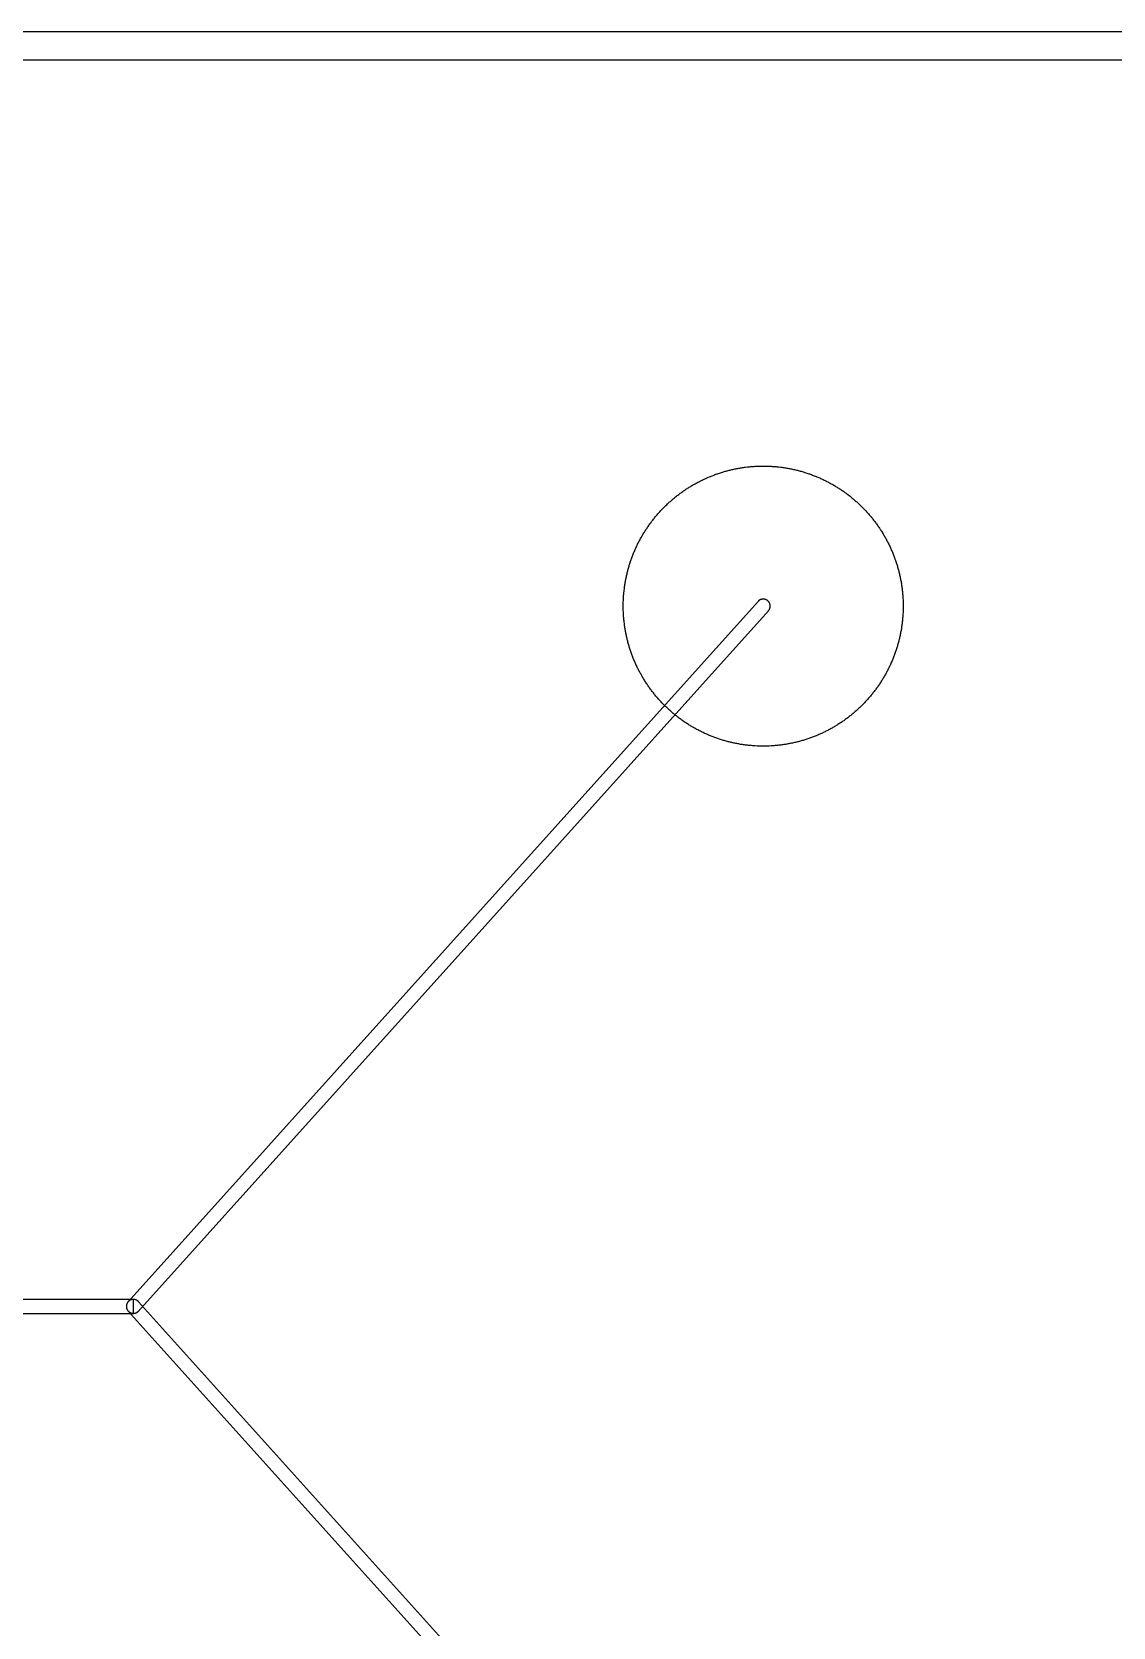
# Model space of a CAD drawing. Extents: x -44500 to 44500, y -47000 to 47000.
# Drawn here: x 4775 to 12500, y 32710 to 44100 of the extents above; entities that cross this region are included whole.
import ezdxf

# ---------------------------------------------------------------- set-up
doc = ezdxf.new("R2010")
doc.units = 0
doc.layers.add('Metal1', color=160, linetype='CONTINUOUS')
doc.layers.add('Poly', color=20, linetype='CONTINUOUS')

msp = doc.modelspace()

# ---------------------------------------------------------------- linework, layer by layer
at = {"layer": 'Metal1'}
for points in [[(13064.99, 44100), (-3041.42, 44100)], [(-2958.58, 43900), (12935.01, 43900)]]:
    msp.add_lwpolyline(points, dxfattribs=at)
at = {"layer": 'Poly'}
for points in [[(10999.9, 39985.9), (10999.6, 39971.8), (10999.1, 39957.7), (10998.4, 39943.65), (10997.95, 39936.6), (10997.5, 39929.6), (10997, 39922.6), (10996.4, 39915.55), (10995.8, 39908.55), (10995.1, 39901.5), (10994.4, 39894.5), (10993.65, 39887.5), (10991.95, 39873.5), (10991.05, 39866.55), (10990.05, 39859.55), (10989.05, 39852.6), (10988, 39845.65), (10986.9, 39838.7), (10985.7, 39831.7), (10984.5, 39824.8), (10983.25, 39817.85), (10981.95, 39810.95), (10980.6, 39804), (10979.2, 39797.15), (10977.75, 39790.25), (10976.25, 39783.4), (10974.7, 39776.5), (10973.1, 39769.65), (10971.45, 39762.8), (10969.75, 39755.95), (10968, 39749.1), (10966.2, 39742.3), (10964.35, 39735.5), (10962.5, 39728.75), (10960.55, 39721.95), (10958.55, 39715.15), (10956.55, 39708.45), (10954.45, 39701.7), (10952.35, 39695), (10947.95, 39681.6), (10945.65, 39674.9), (10943.35, 39668.25), (10941, 39661.65), (10938.6, 39655), (10936.15, 39648.4), (10933.65, 39641.85), (10931.1, 39635.25), (10928.5, 39628.7), (10925.9, 39622.25), (10923.2, 39615.7), (10920.45, 39609.15), (10917.7, 39602.75), (10914.85, 39596.25), (10912, 39589.85), (10909.1, 39583.45), (10906.15, 39577.05), (10903.15, 39570.7), (10900.1, 39564.35), (10897, 39558), (10893.85, 39551.65), (10890.65, 39545.35), (10887.45, 39539.1), (10884.2, 39532.9), (10880.9, 39526.7), (10877.5, 39520.45), (10874.15, 39514.35), (10870.7, 39508.2), (10867.2, 39502.05), (10863.65, 39495.95), (10860.1, 39489.9), (10856.45, 39483.8), (10852.85, 39477.85), (10849.15, 39471.85), (10845.35, 39465.8), (10841.6, 39459.9), (10837.75, 39453.95), (10833.9, 39448.1), (10830, 39442.25), (10826.05, 39436.45), (10822.05, 39430.6), (10818, 39424.8), (10813.95, 39419.1), (10809.85, 39413.4), (10805.7, 39407.7), (10801.5, 39402.05), (10797.25, 39396.4), (10793, 39390.8), (10788.7, 39385.25), (10784.35, 39379.7), (10779.95, 39374.2), (10775.5, 39368.7), (10771.05, 39363.25), (10766.55, 39357.85), (10762, 39352.45), (10757.4, 39347.05), (10752.8, 39341.8), (10748.15, 39336.5), (10743.45, 39331.25), (10738.7, 39326), (10733.95, 39320.8), (10729.2, 39315.7), (10724.3, 39310.55), (10719.45, 39305.5), (10714.55, 39300.45), (10709.6, 39295.4), (10704.6, 39290.4), (10699.55, 39285.45), (10694.5, 39280.55), (10689.45, 39275.7), (10684.3, 39270.8), (10679.2, 39266.05), (10674, 39261.3), (10668.75, 39256.55), (10663.5, 39251.85), (10658.2, 39247.2), (10652.95, 39242.6), (10647.55, 39238), (10642.15, 39233.45), (10636.75, 39228.95), (10631.3, 39224.5), (10625.8, 39220.05), (10620.3, 39215.65), (10614.75, 39211.3), (10609.2, 39207), (10603.6, 39202.75), (10597.95, 39198.5), (10592.3, 39194.3), (10586.6, 39190.15), (10580.9, 39186.05), (10575.2, 39182), (10569.4, 39177.95), (10563.55, 39173.95), (10557.75, 39170), (10551.9, 39166.1), (10546.05, 39162.25), (10540.1, 39158.4), (10534.2, 39154.65), (10528.15, 39150.85), (10522.15, 39147.15), (10516.2, 39143.55), (10510.1, 39139.9), (10504.05, 39136.35), (10497.95, 39132.8), (10491.8, 39129.3), (10485.65, 39125.85), (10479.55, 39122.5), (10473.3, 39119.1), (10467.1, 39115.8), (10460.9, 39112.55), (10454.65, 39109.35), (10448.35, 39106.15), (10442, 39103), (10435.65, 39099.9), (10429.3, 39096.85), (10422.95, 39093.85), (10416.55, 39090.9), (10410.15, 39088), (10403.75, 39085.15), (10397.25, 39082.3), (10390.85, 39079.55), (10384.3, 39076.8), (10377.75, 39074.1), (10371.3, 39071.5), (10364.75, 39068.9), (10358.15, 39066.35), (10351.6, 39063.85), (10345, 39061.4), (10338.35, 39059), (10331.75, 39056.65), (10325.1, 39054.35), (10318.4, 39052.05), (10305, 39047.65), (10298.3, 39045.55), (10291.55, 39043.45), (10284.85, 39041.45), (10278.05, 39039.45), (10271.25, 39037.5), (10264.5, 39035.65), (10257.7, 39033.8), (10250.9, 39032), (10244.05, 39030.25), (10237.2, 39028.55), (10230.35, 39026.9), (10223.5, 39025.3), (10216.6, 39023.75), (10209.75, 39022.25), (10202.85, 39020.8), (10196, 39019.4), (10189.05, 39018.05), (10182.15, 39016.75), (10175.2, 39015.5), (10168.3, 39014.3), (10161.3, 39013.1), (10154.35, 39012), (10147.4, 39010.95), (10140.45, 39009.95), (10133.45, 39008.95), (10126.5, 39008.05), (10112.5, 39006.35), (10105.5, 39005.6), (10098.5, 39004.9), (10091.45, 39004.2), (10084.45, 39003.6), (10077.4, 39003), (10070.4, 39002.5), (10063.4, 39002.05), (10056.35, 39001.6), (10042.3, 39000.9), (10028.2, 39000.4), (10014.1, 39000.1), (10000, 39000), (9985.9, 39000.1), (9971.8, 39000.4), (9957.7, 39000.9), (9943.65, 39001.6), (9936.6, 39002.05), (9929.6, 39002.5), (9922.6, 39003), (9915.55, 39003.6), (9908.55, 39004.2), (9901.5, 39004.9), (9894.5, 39005.6), (9887.5, 39006.35), (9873.5, 39008.05), (9866.55, 39008.95), (9859.55, 39009.95), (9852.6, 39010.95), (9845.65, 39012), (9838.7, 39013.1), (9831.7, 39014.3), (9824.8, 39015.5), (9817.85, 39016.75), (9810.95, 39018.05), (9804, 39019.4), (9797.15, 39020.8), (9790.25, 39022.25), (9783.4, 39023.75), (9776.5, 39025.3), (9769.65, 39026.9), (9762.8, 39028.55), (9755.95, 39030.25), (9749.1, 39032), (9742.3, 39033.8), (9735.5, 39035.65), (9728.75, 39037.5), (9721.95, 39039.45), (9715.15, 39041.45), (9708.45, 39043.45), (9701.7, 39045.55), (9695, 39047.65), (9681.6, 39052.05), (9674.9, 39054.35), (9668.25, 39056.65), (9661.65, 39059), (9655, 39061.4), (9648.4, 39063.85), (9641.85, 39066.35), (9635.25, 39068.9), (9628.7, 39071.5), (9622.25, 39074.1), (9615.7, 39076.8), (9609.15, 39079.55), (9602.75, 39082.3), (9596.25, 39085.15), (9589.85, 39088), (9583.45, 39090.9), (9577.05, 39093.85), (9570.7, 39096.85), (9564.35, 39099.9), (9558, 39103), (9551.65, 39106.15), (9545.35, 39109.35), (9539.1, 39112.55), (9532.9, 39115.8), (9526.7, 39119.1), (9520.45, 39122.5), (9514.35, 39125.85), (9508.2, 39129.3), (9502.05, 39132.8), (9495.95, 39136.35), (9489.9, 39139.9), (9483.8, 39143.55), (9477.85, 39147.15), (9471.85, 39150.85), (9465.8, 39154.65), (9459.9, 39158.4), (9453.95, 39162.25), (9448.1, 39166.1), (9442.25, 39170), (9436.45, 39173.95), (9430.6, 39177.95), (9424.8, 39182), (9419.1, 39186.05), (9413.4, 39190.15), (9407.7, 39194.3), (9402.05, 39198.5), (9396.4, 39202.75), (9390.8, 39207), (9385.25, 39211.3), (9379.7, 39215.65), (9374.2, 39220.05), (9368.7, 39224.5), (9363.25, 39228.95), (9357.85, 39233.45), (9352.45, 39238), (9347.05, 39242.6), (9341.8, 39247.2), (9336.5, 39251.85), (9331.25, 39256.55), (9326, 39261.3), (9320.8, 39266.05), (9315.7, 39270.8), (9310.55, 39275.7), (9305.5, 39280.55), (9300.45, 39285.45), (9295.4, 39290.4), (9290.4, 39295.4), (9285.45, 39300.45), (9280.55, 39305.5), (9275.7, 39310.55), (9270.8, 39315.7), (9266.05, 39320.8), (9261.3, 39326), (9256.55, 39331.25), (9251.85, 39336.5), (9247.2, 39341.8), (9242.6, 39347.05), (9238, 39352.45), (9233.45, 39357.85), (9228.95, 39363.25), (9224.5, 39368.7), (9220.05, 39374.2), (9215.65, 39379.7), (9211.3, 39385.25), (9207, 39390.8), (9202.75, 39396.4), (9198.5, 39402.05), (9194.3, 39407.7), (9190.15, 39413.4), (9186.05, 39419.1), (9182, 39424.8), (9177.95, 39430.6), (9173.95, 39436.45), (9170, 39442.25), (9166.1, 39448.1), (9162.25, 39453.95), (9158.4, 39459.9), (9154.65, 39465.8), (9150.85, 39471.85), (9147.15, 39477.85), (9143.55, 39483.8), (9139.9, 39489.9), (9136.35, 39495.95), (9132.8, 39502.05), (9129.3, 39508.2), (9125.85, 39514.35), (9122.5, 39520.45), (9119.1, 39526.7), (9115.8, 39532.9), (9112.55, 39539.1), (9109.35, 39545.35), (9106.15, 39551.65), (9103, 39558), (9099.9, 39564.35), (9096.85, 39570.7), (9093.85, 39577.05), (9090.9, 39583.45), (9088, 39589.85), (9085.15, 39596.25), (9082.3, 39602.75), (9079.55, 39609.15), (9076.8, 39615.7), (9074.1, 39622.25), (9071.5, 39628.7), (9068.9, 39635.25), (9066.35, 39641.85), (9063.85, 39648.4), (9061.4, 39655), (9059, 39661.65), (9056.65, 39668.25), (9054.35, 39674.9), (9052.05, 39681.6), (9047.65, 39695), (9045.55, 39701.7), (9043.45, 39708.45), (9041.45, 39715.15), (9039.45, 39721.95), (9037.5, 39728.75), (9035.65, 39735.5), (9033.8, 39742.3), (9032, 39749.1), (9030.25, 39755.95), (9028.55, 39762.8), (9026.9, 39769.65), (9025.3, 39776.5), (9023.75, 39783.4), (9022.25, 39790.25), (9020.8, 39797.15), (9019.4, 39804), (9018.05, 39810.95), (9016.75, 39817.85), (9015.5, 39824.8), (9014.3, 39831.7), (9013.1, 39838.7), (9012, 39845.65), (9010.95, 39852.6), (9009.95, 39859.55), (9008.95, 39866.55), (9008.05, 39873.5), (9006.35, 39887.5), (9005.6, 39894.5), (9004.9, 39901.5), (9004.2, 39908.55), (9003.6, 39915.55), (9003, 39922.6), (9002.5, 39929.6), (9002.05, 39936.6), (9001.6, 39943.65), (9000.9, 39957.7), (9000.4, 39971.8), (9000.1, 39985.9), (9000, 40000), (9000.1, 40014.1), (9000.4, 40028.2), (9000.9, 40042.3), (9001.6, 40056.35), (9002.05, 40063.4), (9002.5, 40070.4), (9003, 40077.4), (9003.6, 40084.45), (9004.2, 40091.45), (9004.9, 40098.5), (9005.6, 40105.5), (9006.35, 40112.5), (9008.05, 40126.5), (9008.95, 40133.45), (9009.95, 40140.45), (9010.95, 40147.4), (9012, 40154.35), (9013.1, 40161.3), (9014.3, 40168.3), (9015.5, 40175.2), (9016.75, 40182.15), (9018.05, 40189.05), (9019.4, 40196), (9020.8, 40202.85), (9022.25, 40209.75), (9023.75, 40216.6), (9025.3, 40223.5), (9026.9, 40230.35), (9028.55, 40237.2), (9030.25, 40244.05), (9032, 40250.9), (9033.8, 40257.7), (9035.65, 40264.5), (9037.5, 40271.25), (9039.45, 40278.05), (9041.45, 40284.85), (9043.45, 40291.55), (9045.55, 40298.3), (9047.65, 40305), (9052.05, 40318.4), (9054.35, 40325.1), (9056.65, 40331.75), (9059, 40338.35), (9061.4, 40345), (9063.85, 40351.6), (9066.35, 40358.15), (9068.9, 40364.75), (9071.5, 40371.3), (9074.1, 40377.75), (9076.8, 40384.3), (9079.55, 40390.85), (9082.3, 40397.25), (9085.15, 40403.75), (9088, 40410.15), (9090.9, 40416.55), (9093.85, 40422.95), (9096.85, 40429.3), (9099.9, 40435.65), (9103, 40442), (9106.15, 40448.35), (9109.35, 40454.65), (9112.55, 40460.9), (9115.8, 40467.1), (9119.1, 40473.3), (9122.5, 40479.55), (9125.85, 40485.65), (9129.3, 40491.8), (9132.8, 40497.95), (9136.35, 40504.05), (9139.9, 40510.1), (9143.55, 40516.2), (9147.15, 40522.15), (9150.85, 40528.15), (9154.65, 40534.2), (9158.4, 40540.1), (9162.25, 40546.05), (9166.1, 40551.9), (9170, 40557.75), (9173.95, 40563.55), (9177.95, 40569.4), (9182, 40575.2), (9186.05, 40580.9), (9190.15, 40586.6), (9194.3, 40592.3), (9198.5, 40597.95), (9202.75, 40603.6), (9207, 40609.2), (9211.3, 40614.75), (9215.65, 40620.3), (9220.05, 40625.8), (9224.5, 40631.3), (9228.95, 40636.75), (9233.45, 40642.15), (9238, 40647.55), (9242.6, 40652.95), (9247.2, 40658.2), (9251.85, 40663.5), (9256.55, 40668.75), (9261.3, 40674), (9266.05, 40679.2), (9270.8, 40684.3), (9275.7, 40689.45), (9280.55, 40694.5), (9285.45, 40699.55), (9290.4, 40704.6), (9295.4, 40709.6), (9300.45, 40714.55), (9305.5, 40719.45), (9310.55, 40724.3), (9315.7, 40729.2), (9320.8, 40733.95), (9326, 40738.7), (9331.25, 40743.45), (9336.5, 40748.15), (9341.8, 40752.8), (9347.05, 40757.4), (9352.45, 40762), (9357.85, 40766.55), (9363.25, 40771.05), (9368.7, 40775.5), (9374.2, 40779.95), (9379.7, 40784.35), (9385.25, 40788.7), (9390.8, 40793), (9396.4, 40797.25), (9402.05, 40801.5), (9407.7, 40805.7), (9413.4, 40809.85), (9419.1, 40813.95), (9424.8, 40818), (9430.6, 40822.05), (9436.45, 40826.05), (9442.25, 40830), (9448.1, 40833.9), (9453.95, 40837.75), (9459.9, 40841.6), (9465.8, 40845.35), (9471.85, 40849.15), (9477.85, 40852.85), (9483.8, 40856.45), (9489.9, 40860.1), (9495.95, 40863.65), (9502.05, 40867.2), (9508.2, 40870.7), (9514.35, 40874.15), (9520.45, 40877.5), (9526.7, 40880.9), (9532.9, 40884.2), (9539.1, 40887.45), (9545.35, 40890.65), (9551.65, 40893.85), (9558, 40897), (9564.35, 40900.1), (9570.7, 40903.15), (9577.05, 40906.15), (9583.45, 40909.1), (9589.85, 40912), (9596.25, 40914.85), (9602.75, 40917.7), (9609.15, 40920.45), (9615.7, 40923.2), (9622.25, 40925.9), (9628.7, 40928.5), (9635.25, 40931.1), (9641.85, 40933.65), (9648.4, 40936.15), (9655, 40938.6), (9661.65, 40941), (9668.25, 40943.35), (9674.9, 40945.65), (9681.6, 40947.95), (9695, 40952.35), (9701.7, 40954.45), (9708.45, 40956.55), (9715.15, 40958.55), (9721.95, 40960.55), (9728.75, 40962.5), (9735.5, 40964.35), (9742.3, 40966.2), (9749.1, 40968), (9755.95, 40969.75), (9762.8, 40971.45), (9769.65, 40973.1), (9776.5, 40974.7), (9783.4, 40976.25), (9790.25, 40977.75), (9797.15, 40979.2), (9804, 40980.6), (9810.95, 40981.95), (9817.85, 40983.25), (9824.8, 40984.5), (9831.7, 40985.7), (9838.7, 40986.9), (9845.65, 40988), (9852.6, 40989.05), (9859.55, 40990.05), (9866.55, 40991.05), (9873.5, 40991.95), (9887.5, 40993.65), (9894.5, 40994.4), (9901.5, 40995.1), (9908.55, 40995.8), (9915.55, 40996.4), (9922.6, 40997), (9929.6, 40997.5), (9936.6, 40997.95), (9943.65, 40998.4), (9957.7, 40999.1), (9971.8, 40999.6), (9985.9, 40999.9), (10000, 41000), (10014.1, 40999.9), (10028.2, 40999.6), (10042.3, 40999.1), (10056.35, 40998.4), (10063.4, 40997.95), (10070.4, 40997.5), (10077.4, 40997), (10084.45, 40996.4), (10091.45, 40995.8), (10098.5, 40995.1), (10105.5, 40994.4), (10112.5, 40993.65), (10126.5, 40991.95), (10133.45, 40991.05), (10140.45, 40990.05), (10147.4, 40989.05), (10154.35, 40988), (10161.3, 40986.9), (10168.3, 40985.7), (10175.2, 40984.5), (10182.15, 40983.25), (10189.05, 40981.95), (10196, 40980.6), (10202.85, 40979.2), (10209.75, 40977.75), (10216.6, 40976.25), (10223.5, 40974.7), (10230.35, 40973.1), (10237.2, 40971.45), (10244.05, 40969.75), (10250.9, 40968), (10257.7, 40966.2), (10264.5, 40964.35), (10271.25, 40962.5), (10278.05, 40960.55), (10284.85, 40958.55), (10291.55, 40956.55), (10298.3, 40954.45), (10305, 40952.35), (10318.4, 40947.95), (10325.1, 40945.65), (10331.75, 40943.35), (10338.35, 40941), (10345, 40938.6), (10351.6, 40936.15), (10358.15, 40933.65), (10364.75, 40931.1), (10371.3, 40928.5), (10377.75, 40925.9), (10384.3, 40923.2), (10390.85, 40920.45), (10397.25, 40917.7), (10403.75, 40914.85), (10410.15, 40912), (10416.55, 40909.1), (10422.95, 40906.15), (10429.3, 40903.15), (10435.65, 40900.1), (10442, 40897), (10448.35, 40893.85), (10454.65, 40890.65), (10460.9, 40887.45), (10467.1, 40884.2), (10473.3, 40880.9), (10479.55, 40877.5), (10485.65, 40874.15), (10491.8, 40870.7), (10497.95, 40867.2), (10504.05, 40863.65), (10510.1, 40860.1), (10516.2, 40856.45), (10522.15, 40852.85), (10528.15, 40849.15), (10534.2, 40845.35), (10540.1, 40841.6), (10546.05, 40837.75), (10551.9, 40833.9), (10557.75, 40830), (10563.55, 40826.05), (10569.4, 40822.05), (10575.2, 40818), (10580.9, 40813.95), (10586.6, 40809.85), (10592.3, 40805.7), (10597.95, 40801.5), (10603.6, 40797.25), (10609.2, 40793), (10614.75, 40788.7), (10620.3, 40784.35), (10625.8, 40779.95), (10631.3, 40775.5), (10636.75, 40771.05), (10642.15, 40766.55), (10647.55, 40762), (10652.95, 40757.4), (10658.2, 40752.8), (10663.5, 40748.15), (10668.75, 40743.45), (10674, 40738.7), (10679.2, 40733.95), (10684.3, 40729.2), (10689.45, 40724.3), (10694.5, 40719.45), (10699.55, 40714.55), (10704.6, 40709.6), (10709.6, 40704.6), (10714.55, 40699.55), (10719.45, 40694.5), (10724.3, 40689.45), (10729.2, 40684.3), (10733.95, 40679.2), (10738.7, 40674), (10743.45, 40668.75), (10748.15, 40663.5), (10752.8, 40658.2), (10757.4, 40652.95), (10762, 40647.55), (10766.55, 40642.15), (10771.05, 40636.75), (10775.5, 40631.3), (10779.95, 40625.8), (10784.35, 40620.3), (10788.7, 40614.75), (10793, 40609.2), (10797.25, 40603.6), (10801.5, 40597.95), (10805.7, 40592.3), (10809.85, 40586.6), (10813.95, 40580.9), (10818, 40575.2), (10822.05, 40569.4), (10826.05, 40563.55), (10830, 40557.75), (10833.9, 40551.9), (10837.75, 40546.05), (10841.6, 40540.1), (10845.35, 40534.2), (10849.15, 40528.15), (10852.85, 40522.15), (10856.45, 40516.2), (10860.1, 40510.1), (10863.65, 40504.05), (10867.2, 40497.95), (10870.7, 40491.8), (10874.15, 40485.65), (10877.5, 40479.55), (10880.9, 40473.3), (10884.2, 40467.1), (10887.45, 40460.9), (10890.65, 40454.65), (10893.85, 40448.35), (10897, 40442), (10900.1, 40435.65), (10903.15, 40429.3), (10906.15, 40422.95), (10909.1, 40416.55), (10912, 40410.15), (10914.85, 40403.75), (10917.7, 40397.25), (10920.45, 40390.85), (10923.2, 40384.3), (10925.9, 40377.75), (10928.5, 40371.3), (10931.1, 40364.75), (10933.65, 40358.15), (10936.15, 40351.6), (10938.6, 40345), (10941, 40338.35), (10943.35, 40331.75), (10945.65, 40325.1), (10947.95, 40318.4), (10952.35, 40305), (10954.45, 40298.3), (10956.55, 40291.55), (10958.55, 40284.85), (10960.55, 40278.05), (10962.5, 40271.25), (10964.35, 40264.5), (10966.2, 40257.7), (10968, 40250.9), (10969.75, 40244.05), (10971.45, 40237.2), (10973.1, 40230.35), (10974.7, 40223.5), (10976.25, 40216.6), (10977.75, 40209.75), (10979.2, 40202.85), (10980.6, 40196), (10981.95, 40189.05), (10983.25, 40182.15), (10984.5, 40175.2), (10985.7, 40168.3), (10986.9, 40161.3), (10988, 40154.35), (10989.05, 40147.4), (10990.05, 40140.45), (10991.05, 40133.45), (10991.95, 40126.5), (10993.65, 40112.5), (10994.4, 40105.5), (10995.1, 40098.5), (10995.8, 40091.45), (10996.4, 40084.45), (10997, 40077.4), (10997.5, 40070.4), (10997.95, 40063.4), (10998.4, 40056.35), (10999.1, 40042.3), (10999.6, 40028.2), (10999.9, 40014.1), (11000, 40000)], [(5450, 35000), (5450.1, 34996.85), (5450.25, 34995.25), (5450.4, 34993.7), (5450.9, 34990.6), (5451.25, 34989.05), (5451.6, 34987.55), (5452, 34986.05), (5452.45, 34984.55), (5452.95, 34983.1), (5453.55, 34981.55), (5454.15, 34980.1), (5454.75, 34978.75), (5455.45, 34977.3), (5456.2, 34975.9), (5457, 34974.5), (5457.8, 34973.2), (5458.65, 34971.9), (5459.55, 34970.65), (5460.5, 34969.35), (5461.5, 34968.1), (5462.5, 34966.95), (5463.55, 34965.8), (5464.65, 34964.65), (5465.8, 34963.55), (5466.95, 34962.5), (5468.1, 34961.5), (5469.35, 34960.5), (5470.65, 34959.55), (5471.9, 34958.65), (5473.2, 34957.8), (5474.5, 34957), (5475.9, 34956.2), (5477.3, 34955.45), (5478.75, 34954.75), (5480.1, 34954.15), (5481.55, 34953.55), (5483.1, 34952.95), (5484.55, 34952.45), (5486.05, 34952), (5487.55, 34951.6), (5489.05, 34951.25), (5490.6, 34950.9), (5493.7, 34950.4), (5495.25, 34950.25), (5496.85, 34950.1), (5500, 34950), (5503.15, 34950.1), (5504.75, 34950.25), (5506.3, 34950.4), (5509.4, 34950.9), (5510.95, 34951.25), (5512.45, 34951.6), (5513.95, 34952), (5515.45, 34952.45), (5516.9, 34952.95), (5518.45, 34953.55), (5519.9, 34954.15), (5521.25, 34954.75), (5522.7, 34955.45), (5524.1, 34956.2), (5525.5, 34957), (5526.8, 34957.8), (5528.1, 34958.65), (5529.35, 34959.55), (5530.65, 34960.5), (5531.9, 34961.5), (5533.05, 34962.5), (5534.2, 34963.55), (5535.35, 34964.65), (5536.45, 34965.8), (5537.15, 34966.57), (5537.16, 34966.55), (10037.17, 39966.55), (10037.15, 39966.57), (10037.5, 39966.95), (10038.5, 39968.1), (10039.5, 39969.35), (10040.45, 39970.65), (10041.35, 39971.9), (10042.2, 39973.2), (10043, 39974.5), (10043.8, 39975.9), (10044.55, 39977.3), (10045.25, 39978.75), (10045.85, 39980.1), (10046.45, 39981.55), (10047.05, 39983.1), (10047.55, 39984.55), (10048, 39986.05), (10048.4, 39987.55), (10048.75, 39989.05), (10049.1, 39990.6), (10049.6, 39993.7), (10049.75, 39995.25), (10049.9, 39996.85), (10050, 40000), (10049.9, 40003.15), (10049.75, 40004.75), (10049.6, 40006.3), (10049.1, 40009.4), (10048.75, 40010.95), (10048.4, 40012.45), (10048, 40013.95), (10047.55, 40015.45), (10047.05, 40016.9), (10046.45, 40018.45), (10045.85, 40019.9), (10045.25, 40021.25), (10044.55, 40022.7), (10043.8, 40024.1), (10043, 40025.5), (10042.2, 40026.8), (10041.35, 40028.1), (10040.45, 40029.35), (10039.5, 40030.65), (10038.5, 40031.9), (10037.5, 40033.05), (10036.45, 40034.2), (10035.35, 40035.35), (10034.2, 40036.45), (10033.05, 40037.5), (10031.9, 40038.5), (10030.65, 40039.5), (10029.35, 40040.45), (10028.1, 40041.35), (10026.8, 40042.2), (10025.5, 40043), (10024.1, 40043.8), (10022.7, 40044.55), (10021.25, 40045.25), (10019.9, 40045.85), (10018.45, 40046.45), (10016.9, 40047.05), (10015.45, 40047.55), (10013.95, 40048), (10012.45, 40048.4), (10010.95, 40048.75), (10009.4, 40049.1), (10006.3, 40049.6), (10004.75, 40049.75), (10003.15, 40049.9), (10000, 40050), (9996.85, 40049.9), (9995.25, 40049.75), (9993.7, 40049.6), (9990.6, 40049.1), (9989.05, 40048.75), (9987.55, 40048.4), (9986.05, 40048), (9984.55, 40047.55), (9983.1, 40047.05), (9981.55, 40046.45), (9980.1, 40045.85), (9978.75, 40045.25), (9977.3, 40044.55), (9975.9, 40043.8), (9974.5, 40043), (9973.2, 40042.2), (9971.9, 40041.35), (9970.65, 40040.45), (9969.35, 40039.5), (9968.1, 40038.5), (9966.95, 40037.5), (9965.8, 40036.45), (9964.65, 40035.35), (9963.55, 40034.2), (9962.85, 40033.43), (9962.83, 40033.45), (5462.84, 35033.45), (5462.85, 35033.43), (5462.5, 35033.05), (5461.5, 35031.9), (5460.5, 35030.65), (5459.55, 35029.35), (5458.65, 35028.1), (5457.8, 35026.8), (5457, 35025.5), (5456.2, 35024.1), (5455.45, 35022.7), (5454.75, 35021.25), (5454.15, 35019.9), (5453.55, 35018.45), (5452.95, 35016.9), (5452.45, 35015.45), (5452, 35013.95), (5451.6, 35012.45), (5451.25, 35010.95), (5450.9, 35009.4), (5450.4, 35006.3), (5450.25, 35004.75), (5450.1, 35003.15)], [(5500, 35050), (4500, 35050), (4500, 34950), (5500, 34950)]]:
    msp.add_lwpolyline(points, close=True, dxfattribs=at)
msp.add_lwpolyline([(10037.17, 30033.45), (5537.16, 35033.45), (5537.15, 35033.43), (5536.45, 35034.2), (5535.35, 35035.35), (5534.2, 35036.45), (5533.05, 35037.5), (5531.9, 35038.5), (5530.65, 35039.5), (5529.35, 35040.45), (5528.1, 35041.35), (5526.8, 35042.2), (5525.5, 35043), (5524.1, 35043.8), (5522.7, 35044.55), (5521.25, 35045.25), (5519.9, 35045.85), (5518.45, 35046.45), (5516.9, 35047.05), (5515.45, 35047.55), (5513.95, 35048), (5512.45, 35048.4), (5510.95, 35048.75), (5509.4, 35049.1), (5506.3, 35049.6), (5504.75, 35049.75), (5503.15, 35049.9), (5500, 35050), (5496.85, 35049.9), (5495.25, 35049.75), (5493.7, 35049.6), (5490.6, 35049.1), (5489.05, 35048.75), (5487.55, 35048.4), (5486.05, 35048), (5484.55, 35047.55), (5483.1, 35047.05), (5481.55, 35046.45), (5480.1, 35045.85), (5478.75, 35045.25), (5477.3, 35044.55), (5475.9, 35043.8), (5474.5, 35043), (5473.2, 35042.2), (5471.9, 35041.35), (5470.65, 35040.45), (5469.35, 35039.5), (5468.1, 35038.5), (5466.95, 35037.5), (5465.8, 35036.45), (5464.65, 35035.35), (5463.55, 35034.2), (5462.5, 35033.05), (5461.5, 35031.9), (5460.5, 35030.65), (5459.55, 35029.35), (5458.65, 35028.1), (5457.8, 35026.8), (5457, 35025.5), (5456.2, 35024.1), (5455.45, 35022.7), (5454.75, 35021.25), (5454.15, 35019.9), (5453.55, 35018.45), (5452.95, 35016.9), (5452.45, 35015.45), (5452, 35013.95), (5451.6, 35012.45), (5451.25, 35010.95), (5450.9, 35009.4), (5450.4, 35006.3), (5450.25, 35004.75), (5450.1, 35003.15), (5450, 35000), (5450.1, 34996.85), (5450.25, 34995.25), (5450.4, 34993.7), (5450.9, 34990.6), (5451.25, 34989.05), (5451.6, 34987.55), (5452, 34986.05), (5452.45, 34984.55), (5452.95, 34983.1), (5453.55, 34981.55), (5454.15, 34980.1), (5454.75, 34978.75), (5455.45, 34977.3), (5456.2, 34975.9), (5457, 34974.5), (5457.8, 34973.2), (5458.65, 34971.9), (5459.55, 34970.65), (5460.5, 34969.35), (5461.5, 34968.1), (5462.5, 34966.95), (5462.85, 34966.57), (5462.84, 34966.55), (9962.83, 29966.55)], dxfattribs=at)

doc.saveas('drawing.dxf')
